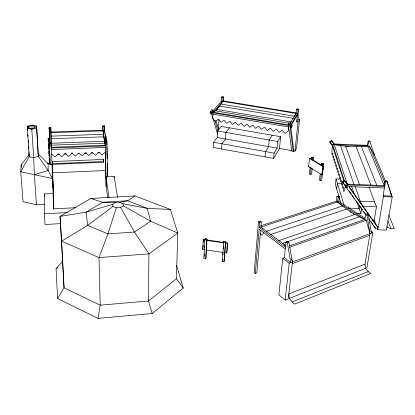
<?xml version="1.0" encoding="UTF-8"?>
<svg xmlns="http://www.w3.org/2000/svg" width="415" height="415" viewBox="0 0 415 415"><rect width="100%" height="100%" fill="white"/><g stroke="black" fill="none" stroke-linecap="round" stroke-linejoin="round"><path stroke-width="0.62" d="M49.603 137.272L49.1 127.664L50.749 127.607L51.19 147.32L105.27 145.245L105.182 140.737L106.852 140.675L107.615 176.733M60.502 223.644L45.053 224.51L44.384 213.813L44.462 193.976L53.156 193.546L53.405 208.875L75.981 207.687M298.157 119.11L299.583 119.349L298.027 122.046L296.59 121.808L298.157 119.11L298.193 109.041L296.746 108.808L296.429 109.332L295.999 113.435L294.645 116.262L220.962 104.061L216.677 109.425L213.466 112.237L212.786 109.954L211.365 109.716L210.836 111.635L217.6 134.04M102.801 130.735L102.863 125.844L104.471 125.792L104.684 131.788M104.383 131.903L104.471 125.792M44.483 204.377L36.432 204.792L23.048 201.721L20.75 171.737L29.154 156.72L27.271 126.217L31.96 124.998L36.556 125.911L38.315 156.351L48.161 170.539L52.321 178.497L53.737 203.9M29.076 151.88L29.154 156.72L33.703 157.679L38.315 156.351L36.556 125.911M183.197 288.057L176.411 278.745L177.76 233.048L170.378 209.425L134.963 195.906L90.812 198.515L60.035 216.397L64.045 287.865L57.597 298.572L98.013 318.372L152.186 313.517L183.197 288.057L176.572 265.221M35 126.316L34.959 127.742L31.82 128.567L28.739 127.955L28.806 126.523L31.934 125.709L35 126.316L35.083 127.597M204.605 249.763L202.764 249.493L203.226 239.953L203.412 239.465L204.683 239.647M203.137 245.182L202.764 249.493M203.288 242.007L203.412 239.465M210.633 111.76L210.172 112.294L210.104 113.669L211.52 113.912M204.782 239.6L203.843 258.623L205.679 258.893L206.048 257.881L207.012 238.879L205.155 238.615L204.782 239.6L206.639 239.865L207.012 238.879M204.273 256.408L204.393 253.99M204.699 247.854L204.792 245.945M205.103 239.683L205.155 238.615M205.679 258.893L206.639 239.865M296.315 112.901L223.14 100.876L213.009 112.776L212.729 118.265L215.421 121.481L218.399 119.235L221.086 122.456L224.09 120.205L226.777 123.431L229.801 121.18L232.488 124.412L235.533 122.16L238.226 125.397L241.291 123.146L243.984 126.388L247.07 124.132L249.763 127.384L252.875 125.123L255.567 128.38L258.701 126.119L261.393 129.381L264.547 127.12L267.244 130.388L270.419 128.121L273.117 131.394L276.317 129.132L279.01 132.411L282.236 130.144L284.929 133.428L288.176 131.156L288.596 126.969L212.937 114.151L212.257 111.874L212.786 109.954M213.606 142.278L213.336 147.512L273.646 158.421L279.502 148.43L280.623 136.691L221.304 126.419L217.678 130.99L217.32 137.515L213.606 142.278L274.133 153.119L277.106 148.114L277.728 141.499L280.623 136.691M218.425 129.257L218.944 119.722M221.294 102.043L221.563 97.126L221.994 96.628L223.369 96.856L223.81 101.224M223.369 96.856L222.943 97.349L222.715 101.379L220.962 104.061M221.605 149.006L221.906 143.766L225.521 138.968L225.91 132.432L229.438 127.825M29.252 154.447L21.181 164.75L20.75 171.737L52.321 178.497L52.114 164.542L48.13 163.614L38.362 154.084M222.238 261.326L223.763 241.271L225.636 241.54L224.084 261.595L222.238 261.326L222.648 259.095M222.912 254.857L223.068 252.439L206.442 250.027M223.306 248.616L223.467 246.064M223.695 242.344L223.763 241.271M224.084 261.595L225.636 241.54M224.92 252.704L226.772 252.974L227.56 242.915L225.018 242.552M227.56 242.915L226.772 252.974M285.51 245.519L260.879 227.031L261.326 221.937L260.127 221.05L258.545 221.553L254.167 272.479L255.318 273.433L256.849 272.878L260.62 229.998M265.081 156.875L265.538 151.579L268.619 146.609L269.2 140.005L272.204 135.233M255.318 273.433L259.157 229.236L285.261 248.974M285.447 247.236L259.302 227.544L259.743 222.45L258.545 221.553M273.646 158.421L274.133 153.119M212.859 111.054L221.34 101.151L297.446 113.669L290.235 125.823L290.09 127.223L291.584 127.478L292.067 125.506L290.573 125.252L290.282 122.975L288.783 122.726L288.295 124.702L291.802 151.247L293.213 151.496L293.664 149.618L290.853 127.472M290.479 126.186L290.573 125.252M291.584 127.478L292.067 125.506M296.59 121.808L298.193 109.041M284.342 257.585L282.745 258.156L278.875 294.863L285.136 300.076L288.269 298.836L292.419 261.984L288.918 242.417L287.611 241.447L286.002 242.007L284.342 257.585L290.822 262.571L287.305 242.977L286.002 242.007M293.53 150.92L294.94 151.169L298.027 122.046M299.583 119.349L296.492 148.295L294.94 151.169M285.136 300.076L289.219 263.157L282.745 258.156M308.568 166.695L309.528 158.457L310.114 158.291L323.404 166.259L322.351 174.601L321.76 174.777L308.568 166.695L309.154 166.524M310.15 167.136L309.351 173.937L310.347 174.554L311.515 174.212L312.189 168.526M311.12 158.893L311.281 157.513L312.454 157.181L313.465 157.783L313.164 160.309M310.347 174.554L311.151 167.748M312.127 159.5L312.288 158.115L311.281 157.513M320.209 173.963L319.431 180.209L320.453 180.847L321.625 180.489L323.721 163.894L322.683 163.277L321.501 163.614L321.324 165.014M320.453 180.847L321.319 173.968M322.362 165.637L322.538 164.236L321.501 163.614M321.76 174.777L322.813 166.431L309.528 158.457M333.826 143.294L347.827 185.811L347.604 187.373L345.83 187.305L345.778 184.898L384.663 186.454L367.519 145.349L368.183 141.001L369.781 141.069L374.403 154.997L369.397 146.106L332.68 144.596L331.922 150.375L331.99 154.65L332.814 153.171L332.882 157.487L333.717 156.014L333.79 160.361L334.635 158.898L334.708 163.282L335.569 161.819L335.642 166.244L336.513 164.791L336.591 169.253L337.473 167.805L337.551 172.308L338.443 170.866L338.526 175.41L339.434 173.978L339.517 178.559L340.44 177.132L340.528 181.76L341.462 180.343L341.55 185.012L342.494 183.601L342.588 188.311L343.547 186.911L343.646 191.668L344.621 190.272L345.285 185.614L347.148 188.223M340.471 179.114L336.046 178.938L335.299 184.457L340.928 203.21M336.643 188.944L337.405 183.378L341.877 183.56M260.911 225.734L336.259 201.202L336.923 196.357L338.308 195.916L339.563 196.705L338.889 201.55L259.302 227.544M339.563 196.705L338.183 197.151L337.509 202.001C345.742 209.051 354.898 215.058 364.837 219.411L365.631 214.436L367.026 213.948L368.39 214.804L371.404 233.142M345.83 187.305L345.778 184.898M368.183 141.001L368.473 141.681L367.804 146.038C356.63 147.102 345.322 146.682 334.277 144.659L331.559 140.415L329.775 141.806L332.488 146.044L343.905 181.355M359.608 205.477L359.136 208.522L348.159 208.086M360.075 202.432L360.267 201.218L374.532 201.783M356.49 213.45L360.863 213.621L361.631 208.714M98.013 318.372L100.202 305.17L98.993 257.585L107.916 233.873L116.325 207.806L120.661 207.536L123.405 205.835L150.603 221.237L177.76 233.048L148.918 253.881L98.993 257.585L61.653 241.11L60.035 216.397L86.05 212.205L112.574 204.346L115.334 202.665L119.624 202.406L127.581 200.756L134.963 195.906M364.987 264.132L288.824 293.929L289.359 298.401L292.093 301.995L294.666 304.122L370.865 273.506L368.193 271.623L365.397 268.355L364.987 264.132L370.014 233.65L366.99 215.292L365.631 214.436M376.317 225.703L374.252 220.023L376.447 206.831L369.137 187.538M370.714 231.29L372.795 232.639L366.943 267.753L289.359 298.401M383.112 185.692L384.311 185.609L385.104 180.919L386.868 180.992L391.853 196.103L383.087 195.756L385.457 181.754L385.104 180.919M390.235 192.285L392.222 196.964L386.386 230.123L377.795 229.786L377.391 226.507L349.16 186.786M377.795 229.786L383.434 196.617L383.087 195.756M293.213 151.496L289.8 124.957L290.282 122.975M291.008 125.672L297.301 115.033M290.069 123.348L295.999 113.435M263.816 232.737L261.922 235.16L260.039 233.624M215.769 110.815L220.215 105.576M57.597 298.572L56.072 268.728L62.354 261.585M105.493 151.931L102.225 155.034L98.822 152.196L95.559 155.309L92.13 152.466L88.867 155.578L85.417 152.73L82.16 155.853L78.684 153L75.426 156.123L71.93 153.27L68.672 156.398L65.15 153.545L61.902 156.673L58.354 153.815L55.107 156.953L51.533 154.09M176.411 278.745L148.461 301.005L100.202 305.17L64.045 287.865L61.653 241.11L87.679 225.381L112.973 206.478L116.325 207.806M329.992 142.485L331.782 141.1M365.688 214.695L342.821 182.621L342.557 181.786L344.549 180.292L347.272 184.125L349.798 184.514M342.821 182.621L344.818 181.122L344.549 180.292M56.072 268.728L57.68 267.68M292.093 301.995L368.193 271.623M292.227 263.707L369.744 235.289M289.219 263.157L372.795 232.639M289.566 247.221L366.186 220.272L370.014 233.65M289.478 245.82L364.837 219.411M287.305 242.977L288.918 242.417M366.99 215.292L368.39 214.804M282.423 243.465L359.343 216.817M278.87 240.586L354.986 214.482M270.17 234.714L346.541 209.087M266.243 231.3L342.442 206.027M259.743 222.45L261.326 221.937M36.432 204.792L34.398 174.705L48.161 170.539L48.13 163.614M322.813 166.431L323.404 166.259M322.538 164.236L323.721 163.894M312.288 158.115L313.465 157.783M27.162 128.365L31.794 129.288L36.499 128.048M44.384 213.813L67.531 212.573M117.549 197.192L114.151 176.432L105.981 176.806L108.984 197.67M52.56 172.837L105.726 170.482M52.741 164.392L103.709 162.234L103.651 159.438L52.586 161.565L52.741 164.392L52.731 163.681L103.61 161.534L103.709 162.234M71.39 152.985L72.672 152.938M57.327 154.245L59.246 154.167M64.382 153.965L66.307 153.887M71.437 153.68L72.718 153.628M77.849 153.425L79.773 153.348M84.261 153.166L86.828 153.062M91.316 152.886L92.602 152.834M97.733 152.627L99.657 152.549M51.195 145.198L104.85 143.165L105.27 145.245M51.284 149.561L105.405 147.455M49.484 163.992L48.187 138.211L49.81 138.154M51.123 138.734L103.823 136.815L104.85 143.165M48.202 141.598L49.842 141.536M105.363 139.476L106.432 139.44L106.453 140.726M50.936 142.765L50.946 143.481L49.224 143.549L49.219 142.827L50.936 142.765L53.488 189.349M51.185 143.268L104.507 141.271M105.182 140.737L105.291 141.442L106.966 141.38M51.076 136.136L103.48 134.258L103.823 136.815M49.105 128.328L50.755 128.271M102.863 125.844L102.967 126.497L104.575 126.44M115.334 202.665L102.723 202.255L90.812 198.515M386.941 226.139L387.174 227.259L390.831 228.515L394.25 228.644L388.746 214.877M368.67 218.881L375.751 228.815L377.468 228.883M385.457 181.754L387.226 181.827M347.272 184.125L384.311 185.609M346.053 185.738L347.827 185.811M384.399 188.011L348.699 186.584L377.717 227.41M383.434 196.617L392.222 196.964M362.637 206.286L376.447 206.831M372.343 219.945L374.252 220.023M368.473 141.681L370.071 141.748L369.781 141.069M367.519 145.349L334.049 143.974L331.559 140.415M346.94 146.635L348.226 146.692M170.378 209.425L147.242 208.377L122.959 203.713L119.624 202.406M223.431 242.267L225.304 242.531M206.592 239.917L223.747 242.37M203.226 239.953L205.077 240.218M206.929 240.482L223.664 242.879M225.532 243.143L227.399 243.413M221.563 97.126L222.943 97.349M296.429 109.332L297.877 109.57M219.535 106.058L293.561 118.368M216.677 109.425L291.418 121.953M215.24 110.795L289.089 123.219M210.836 111.635L212.257 111.874M288.295 124.702L289.8 124.957M213.466 112.237L288.446 124.894M210.172 112.294L211.588 112.532M213.009 112.776L288.736 125.574M290.235 125.823L291.729 126.077M217.678 130.99L277.728 141.499M279.502 148.43L292.119 150.666M217.32 137.515L277.106 148.114M47.274 163.494L52.114 164.542M283.907 244.876L284.955 245.473M336.923 196.357L338.183 197.151M338.889 201.55L365.138 218.223M336.259 201.202L366.186 220.272M349.835 211.64L350.929 212.335M353.113 213.73L354.202 214.431M262.176 228.25L263.037 229.064M342.557 181.786L344.943 185.137M349.005 190.838L351.24 193.971M352.356 195.538L354.218 198.147M356.075 200.756L358.311 203.89M359.8 205.98L362.404 209.637M363.519 211.204L365.755 214.337M370.59 221.122L372.826 224.256M373.567 225.304L375.751 228.815M344.818 181.122L347.547 184.966M329.775 141.806L332.27 145.359M120.661 207.536L134.507 232.052L148.918 253.881L148.461 301.005L152.186 313.517M373.811 153.602L385.457 181.044M369.397 146.106L384.83 182.725M361.315 146.5L376.893 185.505M387.776 220.733L390.831 228.515M356.075 146.651L370.88 185.064M345.705 146.225L359.452 184.592M355.214 186.631L361.429 204.579M340.57 145.649L354.005 184.582M351.63 186.319L354.472 194.718M356.905 201.918L360.863 213.621M332.68 144.596L344.507 180.971M386.868 180.992L391.49 195.247M336.046 178.938L344.18 205.503M214.773 120.288L217.891 130.72M215.93 120.558L218.658 129.755M291.538 258.872L292.419 261.984M122.959 203.713L123.405 205.835M112.574 204.346L112.973 206.478M106.432 139.44L105.903 136.12L105.924 137.401M106.245 140.81L104.663 130.818L49.354 132.753L49.478 147.387M104.788 132.899L104.985 134.149M105.187 135.404L105.877 139.788M103.278 133.583L103.47 134.834M103.662 136.089L103.952 137.967M104.144 139.222L104.336 140.472M104.528 141.728L104.72 142.978M107.682 197.504L106.064 186.044L105.4 151.895M103.055 130.875L103.48 134.258M21.181 164.75L21.378 167.323M28.806 126.523L28.941 128.448M27.271 126.217L27.587 130.709M27.857 134.559L27.992 136.483M28.262 140.332L28.443 142.9M28.666 146.106L28.848 148.674M49.1 127.664L49.603 135.067M31.934 125.709L32.147 128.909M31.794 129.288L33.703 157.679L34.398 174.705M50.749 127.607L51.029 131.929M44.462 193.976L44.613 196.414M48.187 138.211L48.332 140.758M48.514 143.932L48.768 148.383M48.949 151.563L49.162 155.376M49.344 158.556L49.598 163.007M49.219 142.827L50.433 164.283M52.7 161.228L52.84 163.78M102.967 126.497L103.076 131.846M103.216 159.028L103.273 161.622M105.291 141.442L106.173 186.812M106.863 141.318L106.935 145.177M106.961 146.677L107.189 158.914M107.272 163.422L107.521 176.951M53.473 188.566L53.525 191.709L53.125 184.468L53.82 208.885M114.151 176.432L114.167 177.682M49.432 134.227L49.561 148.897M150.603 221.237L134.507 232.052L107.916 233.873L87.679 225.381L86.05 212.205L102.723 202.255L127.581 200.756L147.242 208.377L150.603 221.237M105.379 145.956L51.201 148.046L50.988 132.027L102.956 130.217L105.379 145.956M52.581 175.758L52.321 172.152L53.011 187.995L52.581 175.758"/></g></svg>
